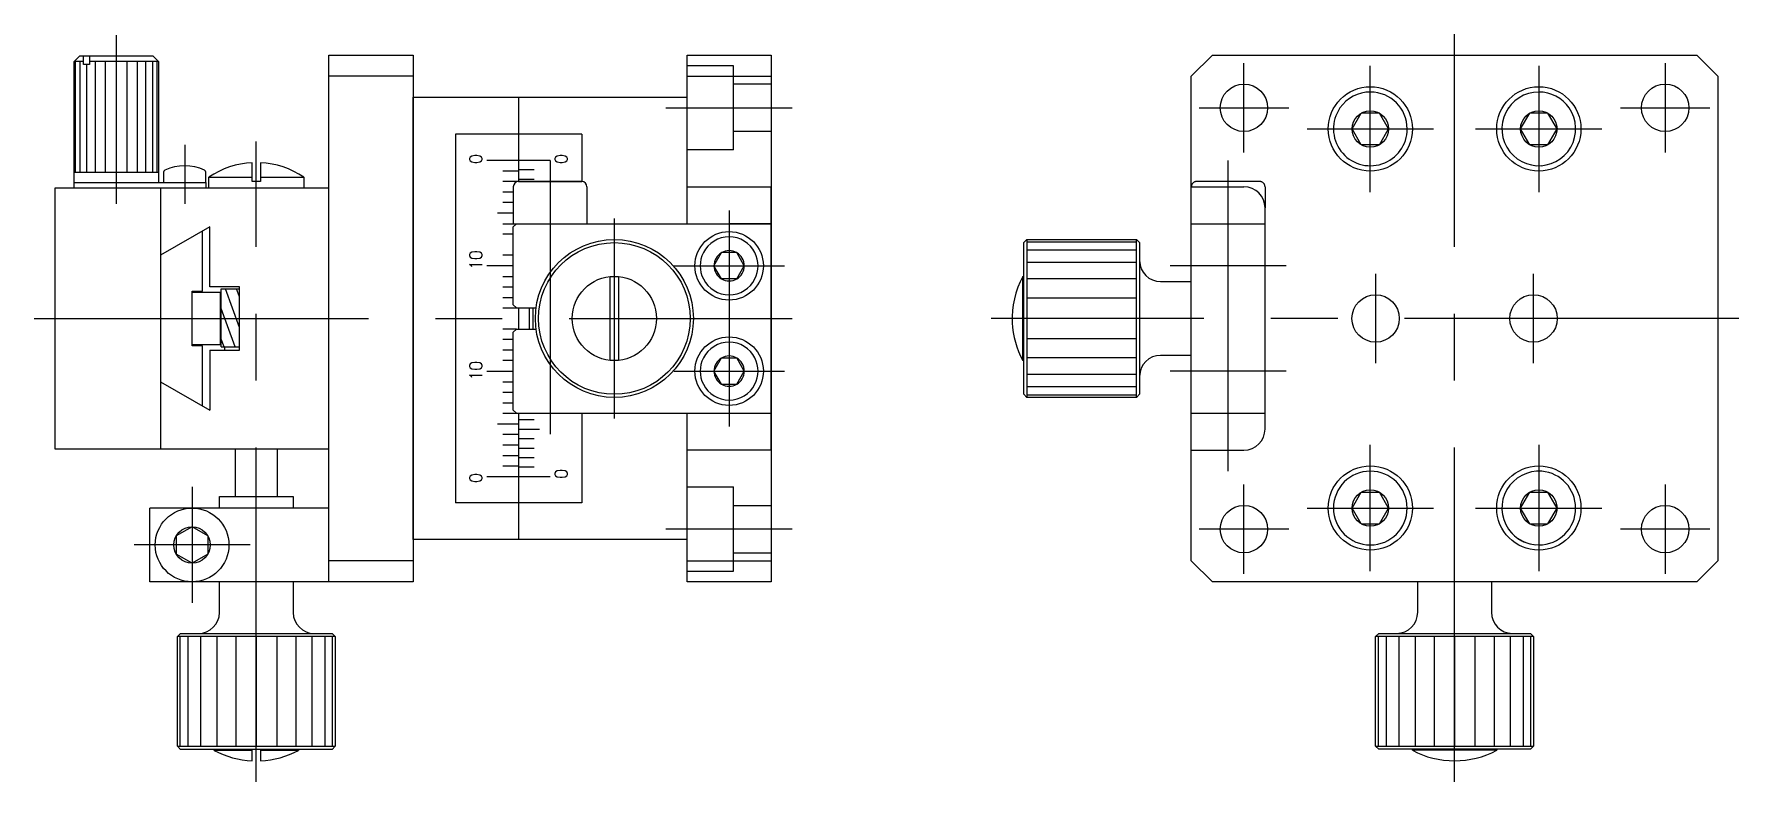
# Model space of a CAD drawing. Extents: x -137 to 241, y -133 to 130.
# Drawn here: x 78.9 to 240.8, y -44 to 27 of the extents above; entities that cross this region are included whole.
import ezdxf

# ---------------------------------------------------------------- set-up
doc = ezdxf.new("R2010")
doc.units = 0
doc.linetypes.add('CENTER', pattern=[50.8, 31.75, -6.35, 6.35, -6.35])
doc.linetypes.add('DASHED', pattern=[19.05, 12.7, -6.35])
doc.layers.get('0').update_dxf_attribs({"linetype": 'CONTINUOUS'})
doc.layers.add('CENTER', color=1, linetype='CENTER')
doc.styles.add('CONVERTER_2', font='txt.shx', dxfattribs={"width": 0.9})

msp = doc.modelspace()

# ---------------------------------------------------------------- linework, layer by layer
at = {"color": 7, "linetype": 'CONTINUOUS'}
for p, q in [((82.7, 24.4), (83.2, 24.9)), ((82.7, 12.4), (82.7, 24.4)), ((83.6, 24.4), (82.7, 24.4)), ((82.83, 13.9), (82.83, 24.4)), ((90.2, 24.9), (83.2, 24.9)), ((83.23, 24.4), (83.23, 13.9)), ((83.6, 24.1), (83.6, 24.9)), ((84.16, 24.9), (84.16, 24.1)), ((89.52, 24.4), (84.16, 24.4)), ((84.7, 24.4), (84.7, 13.9)), ((85.66, 24.4), (85.66, 13.9)), ((86.7, 24.4), (86.7, 13.9)), ((87.73, 13.9), (87.73, 24.4)), ((88.7, 13.9), (88.7, 24.4)), ((89.52, 13.9), (89.52, 24.4)), ((90.7, 24.4), (89.52, 24.4)), ((90.16, 13.9), (90.16, 24.4)), ((90.2, 24.9), (90.7, 24.4)), ((90.56, 24.4), (90.56, 13.9)), ((90.7, 24.4), (90.7, 12.9)), ((106.9, -18), (106.9, 25)), ((106.9, 25), (114.9, 25)), ((114.9, 25), (114.9, -25)), ((140.9, 25), (148.9, 25)), ((140.9, 9), (140.9, 25)), ((148.9, 25), (148.9, 10)), ((190.79, 25), (188.79, 23)), ((190.79, 25), (236.79, 25)), ((236.79, 25), (238.79, 23)), ((83.87, 24.1), (83.6, 24.1)), ((83.87, 24.1), (83.87, 13.9)), ((84.16, 24.1), (83.87, 24.1)), ((114.9, 23), (106.9, 23)), ((140.9, 23), (148.9, 23)), ((188.79, 12.5), (188.79, 23)), ((238.79, 23), (238.79, -23)), ((114.9, -21), (114.9, 21)), ((114.9, 21), (140.9, 21)), ((124.9, 21), (124.9, 13)), ((204.06, 18), (204.93, 19.5)), ((206.66, 19.5), (204.93, 19.5)), ((207.52, 18), (206.66, 19.5)), ((220.06, 18), (220.93, 19.5)), ((222.66, 19.5), (220.93, 19.5)), ((223.52, 18), (222.66, 19.5)), ((204.93, 16.5), (204.06, 18)), ((206.66, 16.5), (207.52, 18)), ((220.93, 16.5), (220.06, 18)), ((222.66, 16.5), (223.52, 18)), ((118.9, 17.5), (118.9, -17.5)), ((130.9, 17.5), (118.9, 17.5)), ((130.9, 17.5), (130.9, 13)), ((206.66, 16.5), (204.93, 16.5)), ((222.66, 16.5), (220.93, 16.5)), ((99.6, 13), (99.6, 14.79)), ((100.4, 14.79), (100.4, 13)), ((123.4, 15), (121.9, 15)), ((124.9, 15), (123.4, 15)), ((124.9, 15), (123.4, 15)), ((126.4, 15), (124.9, 15)), ((126.4, 15), (124.9, 15)), ((124.9, 15), (124.9, 13)), ((127.9, 15), (126.4, 15)), ((82.7, 13.9), (90.7, 13.9)), ((91.2, 13.89), (91.2, 12.9)), ((95.2, 12.9), (95.2, 13.89)), ((95.5, 13.41), (99.6, 13.41)), ((95.5, 12.4), (95.5, 13.41)), ((100.4, 13), (99.6, 13)), ((100.4, 13.41), (104.5, 13.41)), ((104.5, 13.41), (104.5, 12.4)), ((124.9, 14), (123.4, 14)), ((124.9, 13), (123.4, 13)), ((126.4, 14.1), (124.9, 14.1)), ((126.4, 13.2), (124.9, 13.2)), ((124.9, 13), (130.9, 13)), ((130.9, 13), (124.9, 13)), ((80.9, -12.4), (80.9, 12.4)), ((80.9, 12.4), (88.9, 12.4)), ((82.7, 12.9), (95.2, 12.9)), ((88.9, 12.4), (106.9, 12.4)), ((90.9, 12.4), (90.9, 6)), ((95.2, 12.9), (95.2, 12.4)), ((124.4, 12), (123.4, 12)), ((124.4, 12.5), (124.4, 9)), ((124.4, 12.5), (124.4, 12)), ((124.4, 12), (124.4, 11)), ((131.4, 12.5), (131.4, 9)), ((131.4, 12.5), (131.4, 9)), ((140.9, 12.5), (148.9, 12.5)), ((148.9, -12.4), (148.9, 12.4)), ((188.79, 9), (188.79, 12.5)), ((188.79, 12.5), (193.79, 12.5)), ((124.4, 10), (122.9, 10)), ((124.4, 11), (123.4, 11)), ((124.4, 11), (124.4, 10)), ((124.4, 10), (124.4, 9)), ((140.9, 9), (140.9, 10)), ((148.9, 10), (148.9, 9)), ((148.9, 10), (148.9, 9)), ((188.79, 7.14), (188.79, 11.14)), ((188.79, 7.14), (188.79, 11.14)), ((195.79, -10.5), (195.79, 10.5)), ((95.6, 8.71), (90.9, 6)), ((94.9, 2.6), (94.9, 8.31)), ((95.6, 3), (95.6, 8.71)), ((123.4, 9), (124.4, 9)), ((124.4, 9), (140.9, 9)), ((124.4, 8.7), (124.7, 9)), ((124.4, 8), (124.4, 8.7)), ((140.9, 9), (148.9, 9)), ((148.9, 9), (144.9, 9)), ((148.9, 9), (148.9, 5)), ((188.79, -23), (188.79, 9)), ((188.79, 9), (195.79, 9)), ((195.79, 7.14), (195.79, 9)), ((124.4, 8), (123.4, 8)), ((124.4, 7), (124.4, 8)), ((124.4, 6), (124.4, 7)), ((172.88, 7.2), (173.18, 7.5)), ((172.88, -7.2), (172.88, 7.2)), ((173.18, 7.5), (183.58, 7.5)), ((173.18, 7.5), (173.18, -7.5)), ((183.58, 7.24), (173.18, 7.24)), ((183.58, 6.5), (173.18, 6.5)), ((183.58, -7.5), (183.58, 7.5)), ((183.88, 7.2), (183.58, 7.5)), ((183.88, 7.2), (183.88, -7.2)), ((90.9, 6), (90.9, -6)), ((124.4, 5), (121.9, 5)), ((124.4, 6), (123.4, 6)), ((124.4, 5), (124.4, 6)), ((124.4, 1.3), (124.4, 5)), ((143.45, 5), (144.17, 6.25)), ((144.17, 3.75), (143.45, 5)), ((145.62, 6.25), (144.17, 6.25)), ((146.34, 5), (145.62, 6.25)), ((145.62, 3.75), (146.34, 5)), ((148.9, 5), (148.9, -5)), ((183.58, 5.3), (173.18, 5.3)), ((123.4, 4), (124.4, 4)), ((133.6, -3.98), (133.6, 3.98)), ((134.4, 3.98), (134.4, -3.98)), ((145.62, 3.75), (144.17, 3.75)), ((172.78, -4), (172.78, 4)), ((172.78, 4), (172.88, 4)), ((183.58, 3.75), (173.18, 3.75)), ((185.89, 3.5), (188.79, 3.5)), ((93.9, -2.6), (93.9, 2.6)), ((93.9, 2.6), (94.9, 2.6)), ((93.9, 2.5), (96.67, 2.5)), ((98.4, 3), (95.6, 3)), ((96.6, -2.5), (96.6, 2.5)), ((96.67, 2.8), (98.4, 2.8)), ((96.67, -2.7), (96.67, 2.8)), ((98.4, -3), (98.4, 3)), ((123.4, 3), (124.4, 3)), ((123.4, 2), (124.4, 2)), ((183.58, 1.94), (173.18, 1.94)), ((123.4, 1), (124.7, 1)), ((124.7, 1), (124.4, 1.3)), ((124.7, 1), (124.9, 1)), ((124.9, 1), (126.56, 1)), ((124.9, 1), (124.9, 0)), ((124.9, 0), (124.9, -1)), ((125.9, 1), (125.9, -1)), ((183.58, 0), (173.18, 0)), ((124.7, -1), (123.4, -1)), ((124.4, -1.3), (124.7, -1)), ((124.4, -8.7), (124.4, -1.3)), ((124.7, -1), (124.9, -1)), ((124.7, -1), (124.9, -1)), ((124.9, -1), (126.56, -1)), ((96.67, -2.5), (93.9, -2.5)), ((94.9, -2.6), (93.9, -2.6)), ((94.9, -8.31), (94.9, -2.6)), ((95.6, -3), (95.6, -8.71)), ((95.6, -3), (98.4, -3)), ((96.67, -2.7), (98.4, -2.7)), ((97, -3), (97, -2.7)), ((124.4, -2), (123.4, -2)), ((124.4, -3), (123.4, -3)), ((183.58, -1.94), (173.18, -1.94)), ((124.4, -4), (123.4, -4)), ((143.45, -5), (144.17, -3.75)), ((144.17, -3.75), (145.62, -3.75)), ((146.34, -5), (145.62, -3.75)), ((172.88, -4), (172.78, -4)), ((183.58, -3.75), (173.18, -3.75)), ((188.79, -3.5), (185.89, -3.5)), ((90.9, -6), (95.6, -8.71)), ((90.9, -6), (90.9, -12.4)), ((121.9, -5), (124.4, -5)), ((123.4, -6), (124.4, -6)), ((144.17, -6.25), (143.45, -5)), ((144.17, -6.25), (145.62, -6.25)), ((145.62, -6.25), (146.34, -5)), ((148.9, -5), (148.9, -9)), ((173.18, -5.3), (183.58, -5.3)), ((123.4, -7), (124.4, -7)), ((123.4, -8), (124.4, -8)), ((172.88, -7.2), (173.18, -7.5)), ((183.58, -6.5), (173.18, -6.5)), ((173.18, -7.24), (183.58, -7.24)), ((183.58, -7.5), (173.18, -7.5)), ((183.88, -7.2), (183.58, -7.5)), ((123.4, -9), (124.9, -9)), ((123.9, -9), (140.9, -9)), ((123.9, -9), (124.9, -9)), ((124.4, -8.7), (124.7, -9)), ((124.7, -9), (125.4, -9)), ((124.9, -9), (124.9, -21)), ((124.9, -9), (124.9, -10)), ((124.9, -9.6), (126.4, -9.6)), ((130.9, -9), (130.9, -17.5)), ((140.9, -9), (144.9, -9)), ((140.9, -10), (140.9, -9)), ((144.9, -9), (148.9, -9)), ((148.9, -9), (148.9, -10)), ((188.79, -9), (195.79, -9)), ((122.9, -10), (124.9, -10)), ((123.4, -11), (124.9, -11)), ((124.9, -10), (124.9, -11)), ((124.9, -10.5), (126.9, -10.5)), ((124.9, -11), (124.9, -12)), ((140.9, -25), (140.9, -10)), ((148.9, -10), (148.9, -25)), ((90.9, -12.4), (80.9, -12.4)), ((98, -12.4), (90.9, -12.4)), ((102, -12.4), (98, -12.4)), ((98, -12.4), (98, -16.9)), ((106.9, -12.4), (102, -12.4)), ((102, -16.9), (102, -12.4)), ((123.4, -12), (124.9, -12)), ((124.9, -11.4), (126.4, -11.4)), ((124.9, -12), (124.9, -13)), ((124.9, -12.3), (126.4, -12.3)), ((148.9, -12.5), (140.9, -12.5)), ((188.79, -12.5), (193.79, -12.5)), ((123.4, -13), (124.9, -13)), ((123.4, -14), (124.9, -14)), ((124.9, -13), (124.9, -14)), ((124.9, -13.2), (126.4, -13.2)), ((124.9, -14.1), (126.4, -14.1)), ((121.9, -15), (123.4, -15)), ((123.4, -15), (124.9, -15)), ((123.4, -15), (124.9, -15)), ((123.4, -15), (124.9, -15)), ((124.9, -15), (126.4, -15)), ((124.9, -15), (126.4, -15)), ((124.9, -15), (126.4, -15)), ((126.4, -15), (127.9, -15)), ((96.5, -18), (96.5, -16.9)), ((96.5, -16.9), (103.5, -16.9)), ((103.5, -16.9), (103.5, -18)), ((130.9, -17.5), (118.9, -17.5)), ((204.06, -18), (204.93, -16.5)), ((204.93, -16.5), (206.66, -16.5)), ((207.52, -18), (206.66, -16.5)), ((220.06, -18), (220.93, -16.5)), ((220.93, -16.5), (222.66, -16.5)), ((223.52, -18), (222.66, -16.5)), ((93.9, -18), (89.9, -18)), ((89.9, -25), (89.9, -18)), ((106.9, -18), (93.9, -18)), ((106.9, -25), (106.9, -18)), ((204.93, -19.5), (204.06, -18)), ((206.66, -19.5), (207.52, -18)), ((220.93, -19.5), (220.06, -18)), ((222.66, -19.5), (223.52, -18)), ((93.9, -19.77), (92.4, -20.63)), ((92.4, -20.63), (92.4, -22.37)), ((95.4, -20.63), (93.9, -19.77)), ((95.4, -20.63), (95.4, -22.37)), ((140.9, -21), (114.9, -21)), ((204.93, -19.5), (206.66, -19.5)), ((220.93, -19.5), (222.66, -19.5)), ((93.9, -23.23), (92.4, -22.37)), ((95.4, -22.37), (93.9, -23.23)), ((114.9, -23), (106.9, -23)), ((140.9, -23), (148.9, -23)), ((190.79, -25), (188.79, -23)), ((236.79, -25), (238.79, -23)), ((106.9, -25), (89.9, -25)), ((96.5, -27.91), (96.5, -25)), ((103.5, -25), (103.5, -27.91)), ((114.9, -25), (106.9, -25)), ((148.9, -25), (140.9, -25)), ((236.79, -25), (190.79, -25)), ((210.29, -27.91), (210.29, -25)), ((217.29, -25), (217.29, -27.91)), ((92.8, -29.91), (92.5, -30.21)), ((107.5, -30.21), (92.5, -30.21)), ((92.5, -40.61), (92.5, -30.21)), ((92.75, -30.21), (92.75, -40.61)), ((92.8, -29.91), (107.2, -29.91)), ((93.5, -30.21), (93.5, -40.61)), ((94.69, -30.21), (94.69, -40.61)), ((96.25, -30.21), (96.25, -40.61)), ((98.05, -30.21), (98.05, -40.61)), ((100, -30.21), (100, -40.61)), ((101.94, -30.21), (101.94, -40.61)), ((103.75, -30.21), (103.75, -40.61)), ((105.3, -40.61), (105.3, -30.21)), ((106.49, -30.21), (106.49, -40.61)), ((107.2, -29.91), (107.5, -30.21)), ((107.24, -40.61), (107.24, -30.21)), ((107.5, -30.21), (107.5, -40.61)), ((206.59, -29.9), (206.29, -30.2)), ((221.29, -30.2), (206.29, -30.2)), ((206.29, -40.6), (206.29, -30.2)), ((206.55, -30.2), (206.55, -40.6)), ((206.59, -29.9), (220.99, -29.9)), ((207.3, -30.2), (207.3, -40.6)), ((208.49, -30.2), (208.49, -40.6)), ((210.04, -30.2), (210.04, -40.6)), ((211.85, -30.2), (211.85, -40.6)), ((213.79, -30.2), (213.79, -40.6)), ((215.73, -30.2), (215.73, -40.6)), ((217.54, -30.2), (217.54, -40.6)), ((219.1, -40.6), (219.1, -30.2)), ((220.29, -30.2), (220.29, -40.6)), ((220.99, -29.9), (221.29, -30.2)), ((221.04, -40.6), (221.04, -30.2)), ((221.29, -30.2), (221.29, -40.6)), ((92.5, -40.61), (107.5, -40.61)), ((92.8, -40.91), (92.5, -40.61)), ((107.2, -40.91), (92.8, -40.91)), ((96, -41.01), (96, -40.91)), ((99.6, -41.01), (96, -41.01)), ((99.6, -42), (99.6, -40.91)), ((100.4, -40.91), (100.4, -42)), ((104, -41.01), (100.4, -41.01)), ((104, -40.91), (104, -41.01)), ((107.2, -40.91), (107.5, -40.61)), ((206.29, -40.6), (221.29, -40.6)), ((206.59, -40.9), (206.29, -40.6)), ((220.99, -40.9), (206.59, -40.9)), ((209.79, -41), (209.79, -40.9)), ((217.79, -41), (209.79, -41)), ((217.79, -40.9), (217.79, -41)), ((220.99, -40.9), (221.29, -40.6))]:
    msp.add_line(p, q, dxfattribs=at)
at = {"color": 3, "linetype": 'DASHED'}
for p, q in [((145.3, 24), (140.9, 24)), ((145.3, 16), (145.3, 24)), ((148.9, 22.25), (145.3, 22.25)), ((148.9, 17.75), (145.3, 17.75)), ((145.3, 16), (140.9, 16)), ((195.29, 13), (189.29, 13)), ((195.79, 12.5), (195.79, 10.5)), ((140.9, -16), (145.3, -16)), ((145.3, -24), (145.3, -16)), ((145.3, -17.75), (148.9, -17.75)), ((145.3, -22.25), (148.9, -22.25)), ((140.9, -24), (145.3, -24))]:
    msp.add_line(p, q, dxfattribs=at)
at = {"color": 3, "linetype": 'CONTINUOUS'}
for p, q in [((98.4, -0.86), (97.06, 2.8)), ((98.4, 2.06), (98.13, 2.8)), ((98, -2.7), (96.67, 0.95)), ((126.27, 1), (126.27, -1)), ((96.94, -2.7), (96.67, -1.97))]:
    msp.add_line(p, q, dxfattribs=at)
at = {"color": 7, "linetype": 'CONTINUOUS'}
for centre, radius in [((193.79, 20), 2.25), ((205.79, 18), 4), ((221.79, 18), 4), ((233.79, 20), 2.25), ((205.79, 18), 1.73), ((221.79, 18), 1.73), ((144.9, 5), 3.25), ((134, 0), 7.5), ((134, 0), 7.2), ((134, 0), 4), ((206.29, 0), 2.25), ((221.29, 0), 2.25), ((144.9, -5), 3.25), ((205.79, -18), 4), ((221.79, -18), 4), ((193.79, -20), 2.25), ((205.79, -18), 1.73), ((221.79, -18), 1.73), ((233.79, -20), 2.25), ((93.9, -21.5), 3.5), ((93.9, -21.5), 1.73)]:
    msp.add_circle(centre, radius, dxfattribs=at)
for centre, radius, start, end in [((205.79, 18), 3.5, 90, 145.3769), ((205.79, 18), 3.5, 0, 90), ((221.79, 18), 3.5, 90, 154.6231), ((221.79, 18), 3.5, 90, 154.6231), ((221.79, 18), 3.5, 34.6231, 90), ((205.79, 18), 3.5, 145.3769, 0), ((221.79, 18), 3.5, 145.3769, 274.6231), ((221.79, 18), 3.5, 265.3769, 34.6231), ((221.79, 18), 3.5, 265.3769, 34.6231), ((100, 6.8), 8, 92.866, 124.2289), ((100, 6.8), 8, 55.7711, 87.134), ((91.4, 13.89), 0.2, 115.6716, 180), ((93.2, 10.15), 4.35, 64.3284, 115.6716), ((95, 13.89), 0.2, 0, 64.3284), ((124.9, 12.5), 0.5, 90, 180), ((124.9, 12.5), 0.5, 90, 180), ((130.9, 12.5), 0.5, 0, 90), ((130.9, 12.5), 0.5, 0, 90), ((193.79, 10.5), 2, 0, 90), ((144.9, 5), 2.75, 27.0357, 152.9643), ((144.9, 5), 2.75, 152.9643, 207.0357), ((144.9, 5), 1.44, 120, 180), ((144.9, 5), 1.44, 180, 240), ((144.9, 5), 1.44, 60, 120), ((144.9, 5), 1.44, 0, 60), ((144.9, 5), 1.44, 300, 0), ((144.9, 5), 2.75, 332.9643, 27.0357), ((185.88, 5.5), 2, 180, 270), ((144.9, 5), 2.75, 207.0357, 270), ((144.9, 5), 1.44, 240, 270), ((144.9, 5), 2.75, 270, 332.9643), ((144.9, 5), 1.44, 270, 300), ((180.28, 0), 8.5, 151.9275, 182.6973), ((180.28, 0), 8.5, 182.6973, 208.0725), ((144.9, -5), 2.75, 90, 152.9643), ((144.9, -5), 2.75, 27.0357, 90), ((144.9, -5), 2.75, 152.9643, 207.0357), ((144.9, -5), 1.44, 120, 180), ((144.9, -5), 1.44, 90, 120), ((144.9, -5), 1.44, 60, 90), ((144.9, -5), 1.44, 0, 60), ((144.9, -5), 2.75, 332.9643, 27.0357), ((185.88, -5.5), 2, 90, 180), ((144.9, -5), 2.75, 207.0357, 332.9643), ((144.9, -5), 1.44, 180, 240), ((144.9, -5), 1.44, 240, 300), ((144.9, -5), 1.44, 300, 0), ((193.79, -10.5), 2, 270, 0), ((205.79, -18), 3.5, 0, 180), ((221.79, -18), 3.5, 85.3769, 214.6231), ((221.79, -18), 3.5, 0, 85.3769), ((205.79, -18), 3.5, 180, 270), ((205.79, -18), 3.5, 270, 0), ((221.79, -18), 3.5, 270, 0), ((221.79, -18), 3.5, 214.6231, 270), ((221.79, -18), 3.5, 214.6231, 265.3769), ((94.5, -27.91), 2, 270, 0), ((105.5, -27.91), 2, 180, 270), ((208.29, -27.9), 2, 270, 0), ((219.29, -27.9), 2, 180, 270), ((100, -33.51), 8.5, 241.9275, 267.3027), ((100, -33.51), 8.5, 272.6973, 298.0725), ((213.79, -33.5), 8.5, 241.9275, 270), ((213.79, -33.5), 8.5, 270, 298.0725)]:
    msp.add_arc(centre, radius, start, end, dxfattribs=at)
at = {"color": 3, "linetype": 'DASHED'}
for centre, start, end in [((189.29, 12.5), 90, 180), ((195.29, 12.5), 0, 90)]:
    msp.add_arc(centre, 0.5, start, end, dxfattribs=at)
at = {"layer": 'CENTER', "color": 1, "linetype": 'CENTER'}
for p, q in [((86.7, 26.9), (86.7, 10.9)), ((213.79, -44), (213.79, 27)), ((193.79, 15.75), (193.79, 24.25)), ((205.79, 12), (205.79, 24)), ((221.79, 24), (221.79, 12)), ((233.79, 24.25), (233.79, 15.75)), ((205.79, 21.5), (205.79, 22)), ((138.9, 20), (150.9, 20)), ((189.54, 20), (198.04, 20)), ((229.54, 20), (238.04, 20)), ((199.79, 18), (211.79, 18)), ((215.79, 18), (227.79, 18)), ((93.2, 16.5), (93.2, 10.9)), ((100, -44), (100, 16.79)), ((127.9, 15), (127.9, -11)), ((192.29, -14.5), (192.29, 15)), ((144.9, 10.25), (144.9, -10.25)), ((134, -9.5), (134, 9.5)), ((139.65, 5), (150.15, 5)), ((197.79, 5), (186.79, 5)), ((206.29, 4.25), (206.29, -4.25)), ((221.29, -4.25), (221.29, 4.25)), ((78.9, 0), (150.9, 0)), ((240.79, 0), (169.78, 0)), ((139.65, -5), (150.15, -5)), ((197.79, -5), (186.79, -5)), ((205.79, -24), (205.79, -12)), ((221.79, -12), (221.79, -24)), ((93.9, -16), (93.9, -27)), ((193.79, -24.25), (193.79, -15.75)), ((233.79, -15.75), (233.79, -24.25)), ((199.79, -18), (211.79, -18)), ((215.79, -18), (227.79, -18)), ((150.9, -20), (138.9, -20)), ((198.04, -20), (189.54, -20)), ((238.04, -20), (229.54, -20)), ((99.4, -21.5), (88.4, -21.5)), ((205.79, -22), (205.79, -21.5)), ((205.79, -22), (205.79, -21.5))]:
    msp.add_line(p, q, dxfattribs=at)

# ---------------------------------------------------------------- texts
at = {"color": 7, "linetype": 'CONTINUOUS', "style": 'CONVERTER_2', "width": 0.9}
for s, rotation, p in [('0', 90, (121.44, 14.68)), ('0', 90, (129.55, 14.68)), ('10', 90, (121.45, 4.63)), ('10', 90, (121.45, -5.89)), ('0', 90, (129.55, -15.22)), ('0', 270, (120.24, -14.68))]:
    msp.add_text(s, height=1.2, rotation=rotation, dxfattribs=at).set_placement(p)

doc.saveas('drawing.dxf')
